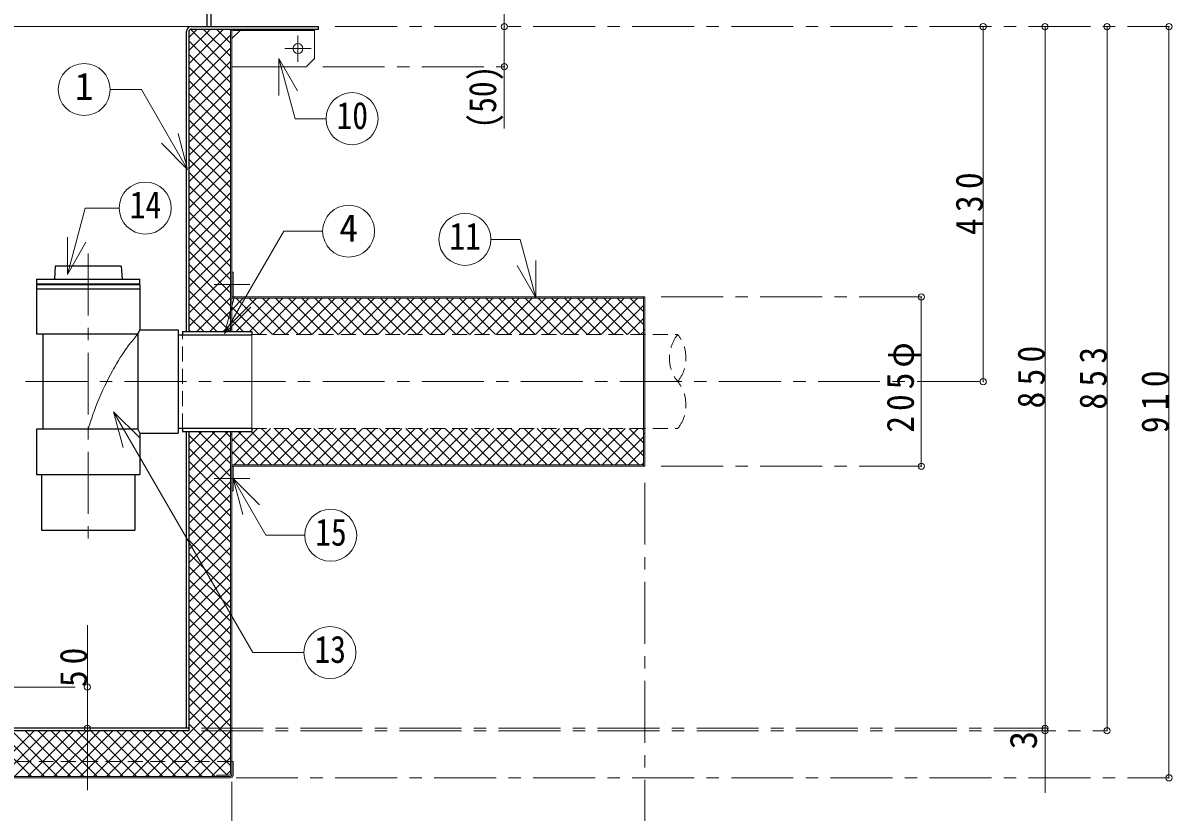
# Model space of a CAD drawing. Units: millimetres at full size, sheet at 1:15. Extents: x -3171 to 2904, y -2098 to 2117.
# Drawn here: x -1074 to 318, y -1254 to -299 of the extents above; entities that cross this region are included whole.
import ezdxf
from ezdxf.enums import TextEntityAlignment as Align

# ---------------------------------------------------------------- set-up
doc = ezdxf.new("R2010")
doc.units = ezdxf.units.MM
doc.header["$LTSCALE"] = 15
doc.header["$PDMODE"] = 32
doc.header["$PDSIZE"] = 7.5
doc.linetypes.add('CHAIN1', pattern=[8, 5, -1, 1, -1])
doc.linetypes.add('DASHED1', pattern=[1.8, 1.2, -0.6])
doc.layers.add('0-0_ﾚｲﾔ1', color=4, linetype='Continuous', lineweight=9)
doc.styles.add('ＭＳ ゴシック', font='')
doc.styles.get('ＭＳ ゴシック').set_extended_font_data('MS Gothic')

msp = doc.modelspace()

# ---------------------------------------------------------------- linework, layer by layer
at = {"layer": '0-0_ﾚｲﾔ1'}
for p, q in [((-490.88, -227.95), (-490.88, -426.55)), ((-1881.88, -302.95), (-869.88, -302.95)), ((-872.88, -347.86), (-830.98, -305.95)), ((-872.88, -331.95), (-846.89, -305.95)), ((-872.88, -316.04), (-862.8, -305.95)), ((-855.47, -305.95), (-822.48, -338.94)), ((-839.56, -305.95), (-822.48, -323.03)), ((-823.65, -305.95), (-822.05, -307.55)), ((89.12, -302.95), (89.12, -732.95)), ((164.12, -1152.95), (164.12, -302.95)), ((239.12, -1155.95), (239.12, -302.95)), ((314.12, -302.95), (314.12, -1212.95)), ((-872.88, -363.77), (-822.48, -313.37)), ((-871.11, -306.22), (-822.48, -354.85)), ((-820.88, -317.55), (-810.88, -307.55)), ((-720.88, -307.55), (-720.88, -341.55)), ((-872.88, -320.36), (-822.48, -370.76)), ((-872.88, -379.68), (-822.48, -329.28)), ((-872.88, -336.27), (-822.48, -386.67)), ((-872.88, -395.59), (-822.48, -345.19)), ((-720.88, -341.55), (-730.88, -351.55)), ((-872.88, -352.18), (-822.48, -402.58)), ((-872.88, -411.5), (-822.48, -361.1)), ((-730.88, -351.55), (-820.88, -351.55)), ((-872.88, -368.09), (-822.48, -418.49)), ((-872.88, -427.41), (-822.48, -377.01)), ((-872.88, -384), (-822.48, -434.4)), ((-872.88, -443.32), (-822.48, -392.92)), ((-872.88, -399.91), (-822.48, -450.31)), ((-872.88, -459.23), (-822.48, -408.83)), ((-872.88, -415.82), (-822.48, -466.22)), ((-872.88, -475.14), (-822.48, -424.74)), ((-872.88, -431.73), (-822.48, -482.13)), ((-872.88, -491.05), (-822.48, -440.65)), ((-872.88, -447.64), (-822.48, -498.04)), ((-872.88, -506.95), (-822.48, -456.55)), ((-872.88, -463.55), (-822.48, -513.95)), ((-872.88, -522.86), (-822.48, -472.46)), ((-872.88, -479.46), (-822.48, -529.86)), ((-872.88, -538.77), (-822.48, -488.37)), ((-872.88, -495.37), (-822.48, -545.77)), ((-872.88, -554.68), (-822.48, -504.28)), ((-872.88, -511.28), (-822.48, -561.68)), ((-872.88, -570.59), (-822.48, -520.19)), ((-872.88, -527.19), (-822.48, -577.59)), ((-872.88, -586.5), (-822.48, -536.1)), ((-872.88, -543.1), (-822.48, -593.5)), ((-872.88, -602.41), (-822.48, -552.01)), ((-872.88, -559.01), (-822.48, -609.41)), ((-872.88, -618.32), (-822.48, -567.92)), ((-872.88, -574.92), (-822.48, -625.32)), ((-872.88, -634.23), (-822.48, -583.83)), ((-872.88, -590.83), (-822.48, -641.23)), ((-872.88, -650.14), (-822.48, -599.74)), ((-872.88, -606.74), (-822.48, -657.14)), ((-872.88, -666.05), (-822.48, -615.65)), ((-872.88, -622.65), (-823.08, -672.45)), ((-872.88, -638.56), (-838.99, -672.45)), ((-863.37, -672.45), (-822.48, -631.56)), ((-820.88, -661.78), (-791.15, -632.05)), ((-820.88, -645.87), (-807.06, -632.05)), ((-815.75, -632.05), (-771.85, -675.95)), ((-815.64, -672.45), (-775.24, -632.05)), ((-799.84, -632.05), (-755.94, -675.95)), ((-799.73, -672.45), (-759.33, -632.05)), ((-787.32, -675.95), (-743.42, -632.05)), ((-783.93, -632.05), (-740.03, -675.95)), ((-771.41, -675.95), (-727.51, -632.05)), ((-768.02, -632.05), (-724.12, -675.95)), ((-755.5, -675.95), (-711.6, -632.05)), ((-752.11, -632.05), (-708.21, -675.95)), ((-739.59, -675.95), (-695.69, -632.05)), ((-736.2, -632.05), (-692.3, -675.95)), ((-723.68, -675.95), (-679.78, -632.05)), ((-720.29, -632.05), (-676.39, -675.95)), ((-707.77, -675.95), (-663.87, -632.05)), ((-704.38, -632.05), (-660.48, -675.95)), ((-691.86, -675.95), (-647.96, -632.05)), ((-688.47, -632.05), (-644.57, -675.95)), ((-675.95, -675.95), (-632.05, -632.05)), ((-672.56, -632.05), (-628.66, -675.95)), ((-660.04, -675.95), (-616.14, -632.05)), ((-656.65, -632.05), (-612.75, -675.95)), ((-644.13, -675.95), (-600.23, -632.05)), ((-640.74, -632.05), (-596.84, -675.95)), ((-628.22, -675.95), (-584.32, -632.05)), ((-624.83, -632.05), (-580.93, -675.95)), ((-612.31, -675.95), (-568.41, -632.05)), ((-608.92, -632.05), (-565.02, -675.95)), ((-596.41, -675.95), (-552.51, -632.05)), ((-593.01, -632.05), (-549.11, -675.95)), ((-580.5, -675.95), (-536.6, -632.05)), ((-577.1, -632.05), (-533.2, -675.95)), ((-564.59, -675.95), (-520.69, -632.05)), ((-561.19, -632.05), (-517.29, -675.95)), ((-548.68, -675.95), (-504.78, -632.05)), ((-545.28, -632.05), (-501.38, -675.95)), ((-532.77, -675.95), (-488.87, -632.05)), ((-529.37, -632.05), (-485.47, -675.95)), ((-516.86, -675.95), (-472.96, -632.05)), ((-513.46, -632.05), (-469.56, -675.95)), ((-500.95, -675.95), (-457.05, -632.05)), ((-497.55, -632.05), (-453.65, -675.95)), ((-485.04, -675.95), (-441.14, -632.05)), ((-481.64, -632.05), (-437.74, -675.95)), ((-469.13, -675.95), (-425.23, -632.05)), ((-465.73, -632.05), (-421.83, -675.95)), ((-453.22, -675.95), (-409.32, -632.05)), ((-449.82, -632.05), (-405.92, -675.95)), ((-437.31, -675.95), (-393.41, -632.05)), ((-433.91, -632.05), (-390.01, -675.95)), ((-421.4, -675.95), (-377.5, -632.05)), ((-418, -632.05), (-374.1, -675.95)), ((-405.49, -675.95), (-361.59, -632.05)), ((-402.09, -632.05), (-358.19, -675.95)), ((-389.58, -675.95), (-345.68, -632.05)), ((-386.18, -632.05), (-342.28, -675.95)), ((-373.67, -675.95), (-329.77, -632.05)), ((-370.27, -632.05), (-326.37, -675.95)), ((-354.36, -632.05), (-322.48, -663.93)), ((-338.45, -632.05), (-322.48, -648.02)), ((-322.54, -632.05), (-322.48, -632.11)), ((14.12, -630.45), (14.12, -835.45)), ((-847.46, -672.45), (-822.48, -647.47)), ((-820.88, -642.83), (-787.76, -675.95)), ((-357.76, -675.95), (-322.48, -640.68)), ((-872.88, -654.47), (-854.9, -672.45)), ((-831.55, -672.45), (-822.48, -663.38)), ((-820.88, -658.74), (-807.17, -672.45)), ((-341.85, -675.95), (-322.48, -656.59)), ((-872.88, -670.38), (-870.81, -672.45)), ((-822.48, -668.95), (-822.48, -672.45)), ((-820.88, -668.95), (-820.88, -672.45)), ((-325.94, -675.95), (-322.48, -672.5)), ((-322.48, -669.95), (-322.48, -795.95)), ((-320.88, -795.95), (-320.88, -669.95)), ((-820.88, -820.88), (-789.95, -789.95)), ((-817.94, -833.85), (-774.04, -789.95)), ((-802.03, -833.85), (-758.13, -789.95)), ((-786.12, -833.85), (-742.22, -789.95)), ((-785.13, -789.95), (-741.23, -833.85)), ((-770.21, -833.85), (-726.31, -789.95)), ((-769.22, -789.95), (-725.32, -833.85)), ((-754.31, -833.85), (-710.41, -789.95)), ((-753.31, -789.95), (-709.41, -833.85)), ((-738.4, -833.85), (-694.5, -789.95)), ((-737.4, -789.95), (-693.5, -833.85)), ((-722.49, -833.85), (-678.59, -789.95)), ((-721.49, -789.95), (-677.59, -833.85)), ((-706.58, -833.85), (-662.68, -789.95)), ((-705.58, -789.95), (-661.68, -833.85)), ((-690.67, -833.85), (-646.77, -789.95)), ((-689.67, -789.95), (-645.77, -833.85)), ((-674.76, -833.85), (-630.86, -789.95)), ((-673.76, -789.95), (-629.86, -833.85)), ((-658.85, -833.85), (-614.95, -789.95)), ((-657.85, -789.95), (-613.95, -833.85)), ((-642.94, -833.85), (-599.04, -789.95)), ((-641.94, -789.95), (-598.04, -833.85)), ((-627.03, -833.85), (-583.13, -789.95)), ((-626.03, -789.95), (-582.13, -833.85)), ((-611.12, -833.85), (-567.22, -789.95)), ((-610.12, -789.95), (-566.22, -833.85)), ((-595.21, -833.85), (-551.31, -789.95)), ((-594.21, -789.95), (-550.31, -833.85)), ((-579.3, -833.85), (-535.4, -789.95)), ((-578.3, -789.95), (-534.4, -833.85)), ((-563.39, -833.85), (-519.49, -789.95)), ((-562.39, -789.95), (-518.49, -833.85)), ((-547.48, -833.85), (-503.58, -789.95)), ((-546.48, -789.95), (-502.58, -833.85)), ((-531.57, -833.85), (-487.67, -789.95)), ((-530.57, -789.95), (-486.67, -833.85)), ((-515.66, -833.85), (-471.76, -789.95)), ((-514.66, -789.95), (-470.76, -833.85)), ((-499.75, -833.85), (-455.85, -789.95)), ((-498.75, -789.95), (-454.85, -833.85)), ((-483.84, -833.85), (-439.94, -789.95)), ((-482.84, -789.95), (-438.94, -833.85)), ((-467.93, -833.85), (-424.03, -789.95)), ((-466.93, -789.95), (-423.03, -833.85)), ((-452.02, -833.85), (-408.12, -789.95)), ((-451.02, -789.95), (-407.12, -833.85)), ((-436.11, -833.85), (-392.21, -789.95)), ((-435.11, -789.95), (-391.21, -833.85)), ((-420.2, -833.85), (-376.3, -789.95)), ((-419.2, -789.95), (-375.3, -833.85)), ((-404.29, -833.85), (-360.39, -789.95)), ((-403.29, -789.95), (-359.39, -833.85)), ((-388.38, -833.85), (-344.48, -789.95)), ((-387.38, -789.95), (-343.48, -833.85)), ((-372.47, -833.85), (-328.57, -789.95)), ((-371.47, -789.95), (-327.57, -833.85)), ((-355.56, -789.95), (-322.48, -823.03)), ((-339.65, -789.95), (-322.48, -807.12)), ((-323.74, -789.95), (-322.48, -791.21)), ((-872.88, -841.06), (-825.27, -793.45)), ((-872.88, -825.15), (-841.18, -793.45)), ((-872.88, -809.24), (-857.09, -793.45)), ((-872.88, -797.66), (-822.48, -848.06)), ((-872.88, -856.97), (-822.48, -806.57)), ((-861.18, -793.45), (-822.48, -832.15)), ((-845.27, -793.45), (-822.48, -816.24)), ((-829.36, -793.45), (-822.48, -800.33)), ((-822.48, -796.95), (-822.48, -793.45)), ((-820.88, -796.95), (-820.88, -793.45)), ((-820.88, -804.97), (-809.36, -793.45)), ((-820.88, -801.93), (-788.96, -833.85)), ((-813.45, -793.45), (-773.05, -833.85)), ((-797.54, -793.45), (-757.14, -833.85)), ((-356.56, -833.85), (-322.48, -799.78)), ((-872.88, -813.57), (-822.48, -863.97)), ((-820.88, -817.84), (-804.87, -833.85)), ((-340.65, -833.85), (-322.48, -815.69)), ((-872.88, -872.88), (-822.48, -822.48)), ((-872.88, -829.48), (-822.48, -879.88)), ((-820.88, -833.75), (-820.78, -833.85)), ((-324.74, -833.85), (-322.48, -831.6)), ((-872.88, -888.79), (-822.48, -838.39)), ((-872.88, -845.39), (-822.48, -895.79)), ((-872.88, -904.7), (-822.48, -854.3)), ((-872.88, -861.3), (-822.48, -911.7)), ((-872.88, -920.61), (-822.48, -870.21)), ((-872.88, -877.21), (-822.48, -927.61)), ((-872.88, -936.52), (-822.48, -886.12)), ((-872.88, -893.12), (-822.48, -943.52)), ((-872.88, -952.43), (-822.48, -902.03)), ((-872.88, -909.03), (-822.48, -959.43)), ((-872.88, -968.34), (-822.48, -917.94)), ((-872.88, -924.94), (-822.48, -975.34)), ((-872.88, -984.25), (-822.48, -933.85)), ((-872.88, -940.85), (-822.48, -991.25)), ((-872.88, -1000.16), (-822.48, -949.76)), ((-872.88, -956.76), (-822.48, -1007.16)), ((-872.88, -1016.07), (-822.48, -965.67)), ((-872.88, -972.67), (-822.48, -1023.07)), ((-872.88, -1031.98), (-822.48, -981.58)), ((-872.88, -988.58), (-822.48, -1038.98)), ((-872.88, -1047.89), (-822.48, -997.49)), ((-872.88, -1004.49), (-822.48, -1054.89)), ((-872.88, -1063.8), (-822.48, -1013.4)), ((-995.88, -1227.95), (-995.88, -1027.95)), ((-872.88, -1020.4), (-822.48, -1070.8)), ((-872.88, -1079.71), (-822.48, -1029.31)), ((-872.88, -1036.31), (-822.48, -1086.71)), ((-872.88, -1095.62), (-822.48, -1045.22)), ((-872.88, -1052.22), (-822.48, -1102.62)), ((-872.88, -1111.53), (-822.48, -1061.13)), ((-872.88, -1068.13), (-822.48, -1118.53)), ((-872.88, -1127.44), (-822.48, -1077.04)), ((-872.88, -1084.04), (-822.48, -1134.44)), ((-872.88, -1143.35), (-822.48, -1092.95)), ((-924.98, -1211.35), (-822.48, -1108.86)), ((-872.88, -1099.95), (-822.48, -1150.35)), ((-909.07, -1211.35), (-822.48, -1124.77)), ((-872.88, -1115.86), (-822.48, -1166.26)), ((-893.16, -1211.35), (-822.48, -1140.68)), ((-872.88, -1131.77), (-822.48, -1182.17)), ((-872.88, -1147.67), (-822.48, -1198.07)), ((164.12, -1230.95), (164.12, -1152.95)), ((-1119.16, -1155.95), (-1063.76, -1211.35)), ((-1115.9, -1211.35), (-1060.5, -1155.95)), ((-1103.25, -1155.95), (-1047.85, -1211.35)), ((-1099.99, -1211.35), (-1044.59, -1155.95)), ((-1087.34, -1155.95), (-1031.94, -1211.35)), ((-1084.08, -1211.35), (-1028.68, -1155.95)), ((-1071.43, -1155.95), (-1016.03, -1211.35)), ((-1068.17, -1211.35), (-1012.77, -1155.95)), ((-1055.52, -1155.95), (-1000.12, -1211.35)), ((-1052.26, -1211.35), (-996.86, -1155.95)), ((-1039.61, -1155.95), (-984.21, -1211.35)), ((-1036.35, -1211.35), (-980.95, -1155.95)), ((-1023.7, -1155.95), (-968.3, -1211.35)), ((-1020.44, -1211.35), (-965.04, -1155.95)), ((-1007.79, -1155.95), (-952.39, -1211.35)), ((-1004.53, -1211.35), (-949.13, -1155.95)), ((-991.88, -1155.95), (-936.48, -1211.35)), ((-988.62, -1211.35), (-933.22, -1155.95)), ((-975.97, -1155.95), (-920.57, -1211.35)), ((-972.71, -1211.35), (-917.31, -1155.95)), ((-960.06, -1155.95), (-904.66, -1211.35)), ((-956.8, -1211.35), (-901.4, -1155.95)), ((-944.15, -1155.95), (-888.75, -1211.35)), ((-940.89, -1211.35), (-885.49, -1155.95)), ((-928.24, -1155.95), (-872.84, -1211.35)), ((-912.33, -1155.95), (-856.93, -1211.35)), ((-896.42, -1155.95), (-841.02, -1211.35)), ((-880.51, -1155.95), (-826.71, -1209.75)), ((-877.25, -1211.35), (-822.48, -1156.59)), ((-861.34, -1211.35), (-822.48, -1172.5)), ((-845.43, -1211.35), (-822.48, -1188.41)), ((-827.92, -1209.75), (-822.48, -1204.32))]:
    msp.add_line(p, q, dxfattribs=at)
at = {"layer": '0-0_ﾚｲﾔ1', "color": 5, "lineweight": 25}
for p, q in [((-850.88, -302.95), (-850.88, -287.95)), ((-845.88, -302.95), (-845.88, -287.95)), ((-869.88, -302.95), (-715.88, -302.95)), ((-875.88, -672.45), (-875.88, -308.95)), ((-872.88, -308.95), (-872.88, -672.45)), ((-1034.88, -592.95), (-1035.88, -608.95)), ((-954.88, -592.95), (-1034.88, -592.95)), ((-954.88, -592.95), (-953.88, -608.95)), ((-1057.38, -608.95), (-1057.38, -614.45)), ((-1057.38, -608.95), (-932.38, -608.95)), ((-1057.38, -615.45), (-1057.38, -675.45)), ((-1057.38, -615.45), (-932.38, -615.45)), ((-1057.38, -620.45), (-932.38, -620.45)), ((-932.38, -615.45), (-932.38, -670.45)), ((-934.88, -675.45), (-1057.38, -675.45)), ((-1049.88, -675.45), (-1049.88, -790.45)), ((-934.88, -675.45), (-932.38, -670.45)), ((-934.88, -675.45), (-934.88, -790.45)), ((-932.38, -670.45), (-885.88, -670.45)), ((-885.88, -670.45), (-885.88, -795.45)), ((-885.88, -676.35), (-796.88, -676.35)), ((-880.88, -672.45), (-796.88, -672.45)), ((-880.88, -672.45), (-880.88, -676.35)), ((-796.88, -672.45), (-796.88, -676.35)), ((-934.88, -790.45), (-932.38, -795.45)), ((-885.88, -789.55), (-796.88, -789.55)), ((-880.88, -789.55), (-880.88, -793.45)), ((-796.88, -789.55), (-796.88, -793.45)), ((-932.38, -795.45), (-885.88, -795.45)), ((-932.38, -795.45), (-932.38, -845.45)), ((-880.88, -793.45), (-796.88, -793.45)), ((-875.88, -1152.95), (-875.88, -793.45)), ((-872.88, -793.45), (-872.88, -1155.95)), ((-1057.38, -845.45), (-932.38, -845.45)), ((-1051.38, -845.45), (-1051.38, -912.95)), ((-938.38, -845.45), (-938.38, -912.95)), ((-1051.38, -912.95), (-938.38, -912.95)), ((-872.88, -1152.95), (-1878.88, -1152.95)), ((-872.88, -1155.95), (-1878.88, -1155.95))]:
    msp.add_line(p, q, dxfattribs=at)
at = {"layer": '0-0_ﾚｲﾔ1', "color": 7, "lineweight": 18}
for p, q in [((-720.88, -307.55), (-720.88, -305.95)), ((-822.48, -668.95), (-822.48, -309.15)), ((-820.88, -309.15), (-820.88, -668.95)), ((-819.28, -307.55), (-720.88, -307.55)), ((-763.88, -341.61), (-741.38, -380.58)), ((-763.88, -341.61), (-763.88, -386.61)), ((-763.88, -341.61), (-744.36, -414.48)), ((-930.39, -379.13), (-968.32, -379.13)), ((-874.47, -475.99), (-930.39, -379.13)), ((-706.87, -414.48), (-744.36, -414.48)), ((-874.47, -475.99), (-906.29, -444.17)), ((-874.47, -475.99), (-886.12, -432.52)), ((-1020.19, -603.11), (-998.66, -522.75)), ((-957.35, -522.75), (-998.66, -522.75)), ((-829.65, -674.71), (-758.1, -550.77)), ((-710.97, -550.77), (-758.1, -550.77)), ((-1020.19, -603.11), (-1020.19, -558.11)), ((-1020.19, -603.11), (-997.69, -564.13)), ((-471.67, -560.65), (-507.1, -560.65)), ((-452.71, -631.42), (-471.67, -560.65)), ((-452.71, -631.42), (-475.21, -592.45)), ((-452.71, -631.42), (-452.71, -586.42)), ((-829.65, -674.71), (-818.01, -631.24)), ((-820.88, -630.45), (-320.88, -630.45)), ((-820.88, -632.05), (-322.48, -632.05)), ((-322.48, -630.45), (-322.48, -669.95)), ((-320.88, -630.45), (-320.88, -669.95)), ((-829.65, -674.71), (-797.83, -642.89)), ((-822.48, -668.95), (-820.88, -668.95)), ((-796.88, -789.55), (-796.88, -676.35)), ((-320.88, -669.95), (-322.48, -669.95)), ((-964.11, -769.43), (-952.47, -812.9)), ((-964.11, -769.43), (-932.29, -801.25)), ((-964.11, -769.43), (-795.7, -1061.14)), ((-822.48, -796.95), (-820.88, -796.95)), ((-822.48, -1208.15), (-822.48, -796.95)), ((-820.88, -1209.75), (-820.88, -796.95)), ((-322.48, -795.95), (-322.48, -835.45)), ((-320.88, -795.95), (-322.48, -795.95)), ((-320.88, -795.95), (-320.88, -835.45)), ((-820.88, -833.85), (-322.48, -833.85)), ((-820.88, -835.45), (-320.88, -835.45)), ((-819.28, -835.45), (-819.28, -865.45)), ((-819.28, -850.45), (-807.64, -893.92)), ((-819.28, -850.45), (-787.46, -882.27)), ((-819.28, -850.45), (-779.65, -919.1)), ((-820.88, -865.45), (-819.28, -865.45)), ((-732.71, -919.1), (-779.65, -919.1)), ((-733.61, -1061.14), (-795.7, -1061.14)), ((-819.28, -1192.95), (-820.88, -1192.95)), ((-819.28, -1209.75), (-819.28, -1192.95)), ((-839.28, -1211.35), (-839.28, -1209.75)), ((-824.08, -1209.75), (-839.28, -1209.75)), ((-1929.28, -1211.35), (-822.48, -1211.35)), ((-1929.28, -1212.95), (-822.48, -1212.95))]:
    msp.add_line(p, q, dxfattribs=at)
at = {"layer": '0-0_ﾚｲﾔ1', "linetype": 'CHAIN1'}
for p, q in [((-695.88, -302.95), (314.12, -302.95)), ((-740.88, -345.55), (-740.88, -313.55)), ((-724.88, -329.55), (-756.88, -329.55)), ((-710.88, -351.55), (-490.88, -351.55)), ((-994.88, -577.95), (-994.88, -927.95)), ((-842.48, -615.45), (-799.28, -615.45)), ((-300.88, -630.45), (14.12, -630.45)), ((-1070.88, -732.95), (89.12, -732.95)), ((-300.88, -835.45), (14.12, -835.45)), ((-842.48, -850.45), (-799.28, -850.45)), ((-320.88, -855.45), (-320.88, -1462.95)), ((-1085.88, -1102.95), (-995.88, -1102.95)), ((-857.88, -1152.95), (164.12, -1152.95)), ((-857.88, -1155.95), (239.12, -1155.95)), ((-820.88, -1217.95), (-820.88, -1462.95)), ((-815.88, -1212.95), (314.12, -1212.95))]:
    msp.add_line(p, q, dxfattribs=at)
at = {"layer": '0-0_ﾚｲﾔ1', "linetype": 'DASHED1'}
for p, q in [((-880.88, -789.55), (-880.88, -676.35)), ((-796.88, -675.95), (-280.88, -675.95)), ((-796.88, -789.95), (-280.88, -789.95)), ((-820.88, -1192.95), (-1930.88, -1192.95))]:
    msp.add_line(p, q, dxfattribs=at)
at = {"layer": '0-0_ﾚｲﾔ1', "color": 5, "lineweight": 25}
for points in [[(-869.88, -305.95), (-715.88, -305.95), (-715.88, -302.95)], [(-1057.38, -614.45), (-932.38, -614.45), (-932.38, -608.95)], [(-934.88, -790.45), (-1057.38, -790.45), (-1057.38, -845.45)]]:
    msp.add_lwpolyline(points, dxfattribs=at)
at = {"layer": '0-0_ﾚｲﾔ1', "color": 7, "lineweight": 18}
msp.add_lwpolyline([(-820.88, -600.45), (-819.28, -600.45), (-819.28, -630.45)], dxfattribs=at)
at = {"layer": '0-0_ﾚｲﾔ1'}
msp.add_lwpolyline([(-934.88, -675.45), (-936.36, -677.24), (-938.9, -680.32), (-941.42, -683.42), (-943.91, -686.55), (-946.35, -689.7), (-948.73, -692.9), (-950.08, -694.78), (-951.49, -696.81), (-953.86, -700.35), (-956.15, -703.95), (-958.38, -707.59), (-960.54, -711.27), (-962.66, -714.99), (-963.87, -717.15), (-965.32, -719.79), (-967.77, -724.36), (-970.17, -728.95), (-972.51, -733.58), (-974.8, -738.23), (-977.01, -742.92), (-978.27, -745.65), (-979.52, -748.43), (-981.62, -753.24), (-983.65, -758.08), (-985.6, -762.96), (-987.46, -767.87), (-989.24, -772.81), (-990.22, -775.69), (-990.69, -777.07), (-991.47, -779.46), (-992.23, -781.85), (-992.98, -784.25), (-993.72, -786.66), (-994.46, -789.06), (-994.88, -790.45)], dxfattribs=at)
msp.add_circle((-740.88, -329.55), 6, dxfattribs=at)
at = {"layer": '0-0_ﾚｲﾔ1', "color": 7, "lineweight": 18}
for centre in [(-999.82, -379.13), (-675.37, -414.48), (-925.85, -522.75), (-679.47, -550.77), (-538.6, -560.65), (-701.21, -919.1), (-702.11, -1061.14)]:
    msp.add_circle(centre, 31.5, dxfattribs=at)
at = {"layer": '0-0_ﾚｲﾔ1', "color": 5, "lineweight": 25}
for radius in [6, 3]:
    msp.add_arc((-869.88, -308.95), radius, 90, 180, dxfattribs=at)
at = {"layer": '0-0_ﾚｲﾔ1', "color": 7, "lineweight": 18}
for centre, radius, start, end in [((-819.28, -309.15), 3.2, 90, 180), ((-819.28, -309.15), 1.6, 90, 180), ((-824.08, -1208.15), 1.6, 270, 0), ((-824.08, -1208.15), 3.2, 270, 0), ((-822.48, -1209.75), 1.6, 270, 0), ((-822.48, -1209.75), 3.2, 270, 0)]:
    msp.add_arc(centre, radius, start, end, dxfattribs=at)
at = {"layer": '0-0_ﾚｲﾔ1', "linetype": 'DASHED1'}
for centre, start, end in [((-245.27, -704.45), 141.33038, 218.66962), ((-316.5, -704.45), 321.33038, 38.66962), ((-316.5, -761.45), 321.33038, 38.66962)]:
    msp.add_arc(centre, 45.61, start, end, dxfattribs=at)
at = {"layer": '0-0_ﾚｲﾔ1'}
for p in [(-490.88, -302.95), (89.12, -302.95), (164.12, -302.95), (239.12, -302.95), (314.12, -302.95), (-490.88, -351.55), (14.12, -630.45), (89.12, -732.95), (14.12, -835.45), (-995.88, -1102.95), (-995.88, -1152.95), (164.12, -1152.95), (164.12, -1155.95), (239.12, -1155.95), (314.12, -1212.95)]:
    msp.add_point(p, dxfattribs=at)

# ---------------------------------------------------------------- texts
at = {"layer": '0-0_ﾚｲﾔ1', "color": 7, "style": 'ＭＳ ゴシック'}
for s, p in [('1', (-1011.07, -401.63)), ('4', (-690.72, -573.27))]:
    msp.add_text(s, height=32.99, dxfattribs=at).set_placement(p, align=Align.BOTTOM_LEFT)
at = {"layer": '0-0_ﾚｲﾔ1', "color": 7, "style": 'ＭＳ ゴシック', "width": 0.85}
msp.add_text('(50)', height=32.99, rotation=90, dxfattribs=at).set_placement((-490.88, -426.55), align=Align.BOTTOM_LEFT)
for s, p in [('10', (-694.12, -436.98)), ('14', (-944.6, -545.25)), ('11', (-557.35, -583.15)), ('15', (-719.96, -941.6)), ('13', (-720.86, -1083.64))]:
    msp.add_text(s, height=32.99, dxfattribs=at).set_placement(p, align=Align.BOTTOM_LEFT)
at = {"layer": '0-0_ﾚｲﾔ1', "color": 7, "style": 'ＭＳ ゴシック'}
msp.add_text('3', height=32.99, rotation=90, dxfattribs=at).set_placement((164.12, -1178.45), align=Align.BOTTOM_LEFT)
at = {"layer": '0-0_ﾚｲﾔ1', "color": 7, "char_height": 32.99, "attachment_point": 7, "rotation": 90, "style": 'ＭＳ ゴシック'}
for s, insert in [('\\T1.38;\\W0.9;430', (89.12, -555.45)), ('\\T1.3;\\W0.9;205φ', (14.12, -794.83)), ('\\T1.38;\\W0.9;850', (164.12, -765.45)), ('\\T1.38;\\W0.9;853', (239.12, -766.95)), ('\\T1.38;\\W0.9;910', (314.12, -795.45)), ('\\T1.36;\\W0.9;50', (-995.88, -1102.95))]:
    msp.add_mtext(s, dxfattribs=dict(at, insert=insert))

doc.saveas('drawing.dxf')
